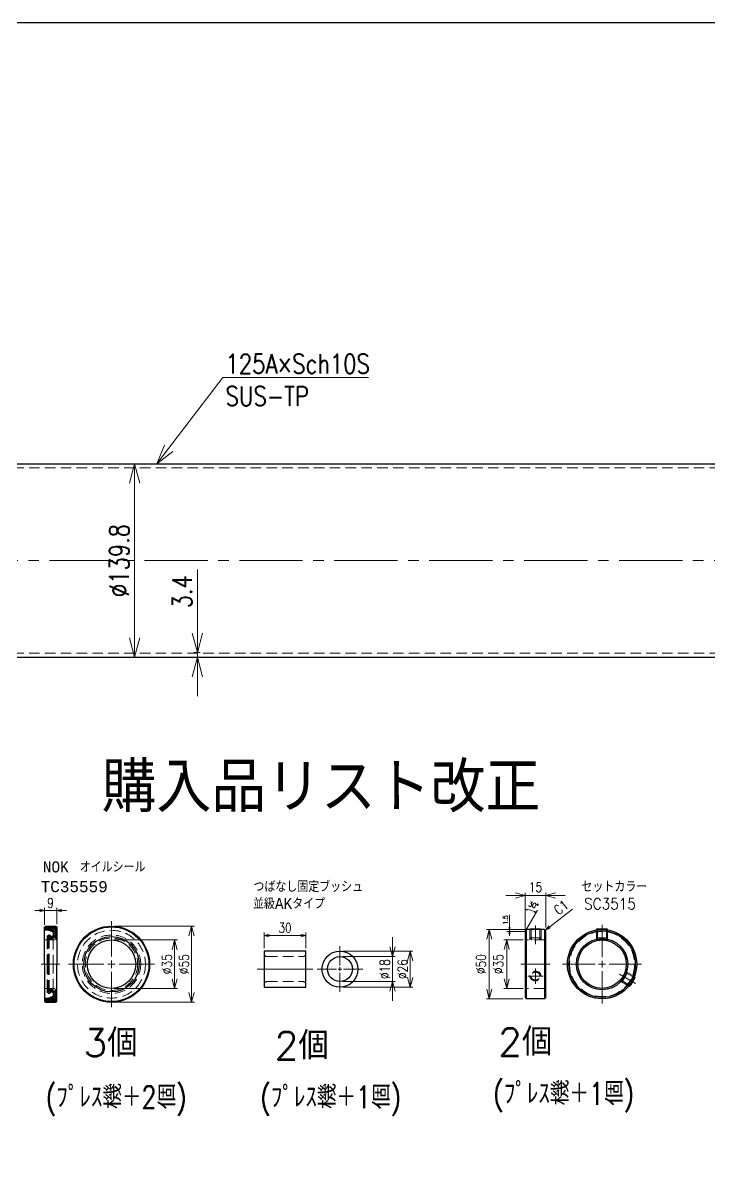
# Model space of a CAD drawing. Header units: millimetres. Extents: x 0 to 38884, y -3675 to 8056.
# Drawn here: x 26783 to 27278, y 7225 to 8056 of the extents above; entities that cross this region are included whole.
import ezdxf
from ezdxf import colors
from ezdxf.entities.mleader import LeaderData, LeaderLine
from ezdxf.math import Vec2, Vec3

# ---------------------------------------------------------------- set-up
doc = ezdxf.new("R2010")
doc.units = ezdxf.units.MM
doc.header["$LTSCALE"] = 2.4
doc.header["$PDMODE"] = 99
doc.header["$PDSIZE"] = 1
doc.linetypes.add('CENTER2', pattern=[28.575, 19.05, -3.175, 3.175, -3.175])
doc.linetypes.add('HIDDEN2', pattern=[4.7625, 3.175, -1.5875])
for name, color, linetype, lineweight in [('01_外形線', 7, 'Continuous', 25), ('02_細線', 5, 'Continuous', 13), ('03_かくれ線', 6, 'HIDDEN2', 13), ('04_中心線', 1, 'CENTER2', 9), ('06_文字', 7, 'Continuous', 13), ('07_寸法線', 3, 'Continuous', 9), ('08_DIM', 3, 'Continuous', 13)]:
    doc.layers.add(name, color=color, linetype=linetype, lineweight=lineweight)
doc.styles.add('KSS_TXT', font='txt.shx', dxfattribs={"bigfont": 'extfont2.shx'})
doc.styles.get("Standard").update_dxf_attribs({"font": 'txt.shx', "bigfont": 'extfont2.shx'})
doc.styles.add('STANDARD1', font='MONOTXT', dxfattribs={"bigfont": 'BIGFONT'})
doc.styles.add('寸法用', font='simplex.shx', dxfattribs={"width": 0.8, "bigfont": '@extfont2.shx'})
doc.dimstyles.new('機械製図用', dxfattribs={"dimtxt": 3.5, "dimasz": 3.5, "dimexe": 2, "dimexo": 0, "dimgap": 1.2, "dimtad": 1, "dimdsep": 46, "dimtxsty": '寸法用', "dimblk": 'OPEN30', "dimcen": 0, "dimclrd": 256, "dimclre": 256, "dimclrt": 7, "dimazin": 2, "dimtm": 1e-09, "dimtfac": 0.75, "dimtmove": 0, "dimatfit": 3, "dimldrblk": 'OPEN30', "dimfxl": 1, "dimlwd": -1, "dimlwe": -1, "dimarcsym": 0})
pattern_1 = [(45, (18858.7092, 6974.7173), (-0.67351921, 0.67351921), [])]

# ---------------------------------------------------------------- blocks, each defined once
blk = doc.blocks.new('*U1000')
at = {"layer": '04_中心線', "color": 0, "linetype": 'CENTER2', "transparency": 16777216}
for p, q in [((0, 5.5), (0, 31)), ((-31, 0), (-5.5, 0)), ((5.5, 0), (31, 0)), ((0, -31), (0, -5.5))]:
    blk.add_line(p, q, dxfattribs=at)
at = {"layer": '04_中心線', "color": 0, "linetype": 'Continuous', "transparency": 16777216}
for p, q in [((-2.75, 0), (2.75, 0)), ((0, -2.75), (0, 2.75))]:
    blk.add_line(p, q, dxfattribs=at)
blk = doc.blocks.new('*U1001')
at = {"layer": '04_中心線', "color": 0, "linetype": 'CENTER2', "transparency": 16777216}
for p, q in [((0, 2.6), (0, 16.5)), ((-16.5, 0), (-2.6, 0)), ((2.6, 0), (16.5, 0)), ((0, -16.5), (0, -2.6))]:
    blk.add_line(p, q, dxfattribs=at)
at = {"layer": '04_中心線', "color": 0, "linetype": 'Continuous', "transparency": 16777216}
for p, q in [((-1.3, 0), (1.3, 0)), ((0, -1.3), (0, 1.3))]:
    blk.add_line(p, q, dxfattribs=at)
blk = doc.blocks.new('_Open30')
at = {"color": 0, "linetype": 'ByBlock', "lineweight": -2}
for p, q in [((-1, 0.268), (0, 0)), ((0, 0), (-1, -0.268)), ((0, 0), (-1, 0))]:
    blk.add_line(p, q, dxfattribs=at)
blk = doc.blocks.new('*D1083')
at = {"layer": '07_寸法線', "transparency": 16777216}
for p, q in [((26957.16, 7387.69), (26957.16, 7399.05)), ((26983.66, 7397.05), (26960.66, 7397.05)), ((26987.16, 7387.69), (26987.16, 7399.05))]:
    blk.add_line(p, q, dxfattribs=at)
at = {"layer": 'Defpoints', "color": 0, "transparency": 16777216}
for p in [(26957.16, 7397.05), (26957.16, 7385.69), (26987.16, 7385.69)]:
    blk.add_point(p, dxfattribs=at)
at = {"layer": '07_寸法線', "transparency": 16777216, "xscale": 3.5, "yscale": 3.5, "zscale": 3.5, "rotation": 180}
blk.add_blockref('_Open30', (26957.16, 7397.05), dxfattribs=at)
at = {"layer": '07_寸法線', "transparency": 16777216, "xscale": 3.5, "yscale": 3.5, "zscale": 3.5}
blk.add_blockref('_Open30', (26987.16, 7397.05), dxfattribs=at)
at = {"layer": '07_寸法線', "color": 7, "transparency": 16777216, "insert": (26972.16, 7402.55), "char_height": 7, "attachment_point": 5, "style": '寸法用'}
blk.add_mtext('30', dxfattribs=at)
blk = doc.blocks.new('*D1084')
at = {"layer": '07_寸法線', "transparency": 16777216}
for p, q in [((27013.85, 7385.69), (27064.53, 7385.69)), ((27062.53, 7378.69), (27062.53, 7366.69)), ((27013.85, 7359.69), (27064.53, 7359.69))]:
    blk.add_line(p, q, dxfattribs=at)
at = {"layer": 'Defpoints', "color": 0, "transparency": 16777216}
for p in [(27011.85, 7385.69), (27011.85, 7359.69), (27062.53, 7359.69)]:
    blk.add_point(p, dxfattribs=at)
at = {"layer": '07_寸法線', "transparency": 16777216, "xscale": 7, "yscale": 7, "zscale": 7}
for p, rotation in [((27062.53, 7385.69), 90), ((27062.53, 7359.69), 270)]:
    blk.add_blockref('_Open30', p, dxfattribs=dict(at, rotation=rotation))
at = {"layer": '07_寸法線', "color": 7, "transparency": 16777216, "insert": (27057.03, 7372.69), "char_height": 7, "attachment_point": 5, "rotation": 90, "style": '寸法用'}
blk.add_mtext('%%C26', dxfattribs=at)
blk = doc.blocks.new('*D1085')
at = {"layer": '07_寸法線', "transparency": 16777216}
for p, q in [((27049.76, 7388.69), (27049.76, 7395.69)), ((27013.85, 7381.69), (27051.76, 7381.69)), ((27049.76, 7381.69), (27049.76, 7363.69)), ((27013.85, 7363.69), (27051.76, 7363.69)), ((27049.76, 7356.69), (27049.76, 7349.69))]:
    blk.add_line(p, q, dxfattribs=at)
at = {"layer": 'Defpoints', "color": 0, "transparency": 16777216}
for p in [(27011.85, 7381.69), (27011.85, 7363.69), (27049.76, 7363.69)]:
    blk.add_point(p, dxfattribs=at)
at = {"layer": '07_寸法線', "transparency": 16777216, "xscale": 7, "yscale": 7, "zscale": 7}
for p, rotation in [((27049.76, 7381.69), 270), ((27049.76, 7363.69), 90)]:
    blk.add_blockref('_Open30', p, dxfattribs=dict(at, rotation=rotation))
at = {"layer": '07_寸法線', "color": 7, "transparency": 16777216, "insert": (27044.26, 7372.69), "char_height": 7, "attachment_point": 5, "rotation": 90, "style": '寸法用'}
blk.add_mtext('%%C18', dxfattribs=at)
blk = doc.blocks.new('*D1086')
at = {"layer": '07_寸法線', "transparency": 16777216}
for p, q in [((26794.88, 7414.95), (26791.38, 7414.95)), ((26798.38, 7404.71), (26798.38, 7416.95)), ((26807.38, 7414.95), (26798.38, 7414.95)), ((26807.38, 7405.15), (26807.38, 7416.95)), ((26810.88, 7414.95), (26814.38, 7414.95))]:
    blk.add_line(p, q, dxfattribs=at)
at = {"layer": 'Defpoints', "color": 0, "transparency": 16777216}
for p in [(26798.38, 7414.95), (26798.38, 7402.71), (26807.38, 7403.15)]:
    blk.add_point(p, dxfattribs=at)
at = {"layer": '07_寸法線', "transparency": 16777216, "xscale": 3.5, "yscale": 3.5, "zscale": 3.5}
blk.add_blockref('_Open30', (26798.38, 7414.95), dxfattribs=at)
at = {"layer": '07_寸法線', "transparency": 16777216, "xscale": 3.5, "yscale": 3.5, "zscale": 3.5, "rotation": 180}
blk.add_blockref('_Open30', (26807.38, 7414.95), dxfattribs=at)
at = {"layer": '07_寸法線', "color": 7, "transparency": 16777216, "insert": (26802.88, 7420.45), "char_height": 7, "attachment_point": 5, "style": '寸法用'}
blk.add_mtext('9', dxfattribs=at)
blk = doc.blocks.new('*D1087')
at = {"layer": '07_寸法線', "transparency": 16777216}
for p, q in [((26848.84, 7403.71), (26906.67, 7403.71)), ((26904.67, 7396.71), (26904.67, 7355.71)), ((26848.84, 7348.71), (26906.67, 7348.71))]:
    blk.add_line(p, q, dxfattribs=at)
at = {"layer": 'Defpoints', "color": 0, "transparency": 16777216}
for p in [(26846.84, 7403.71), (26846.84, 7348.71), (26904.67, 7348.71)]:
    blk.add_point(p, dxfattribs=at)
at = {"layer": '07_寸法線', "transparency": 16777216, "xscale": 7, "yscale": 7, "zscale": 7}
for p, rotation in [((26904.67, 7403.71), 90), ((26904.67, 7348.71), 270)]:
    blk.add_blockref('_Open30', p, dxfattribs=dict(at, rotation=rotation))
at = {"layer": '07_寸法線', "color": 7, "transparency": 16777216, "insert": (26899.17, 7376.21), "char_height": 7, "attachment_point": 5, "rotation": 90, "style": '寸法用'}
blk.add_mtext('%%C55', dxfattribs=at)
blk = doc.blocks.new('*D1088')
at = {"layer": '07_寸法線', "transparency": 16777216}
for p, q in [((26848.84, 7393.71), (26894.43, 7393.71)), ((26892.43, 7386.71), (26892.43, 7365.71)), ((26848.84, 7358.71), (26894.43, 7358.71))]:
    blk.add_line(p, q, dxfattribs=at)
at = {"layer": 'Defpoints', "color": 0, "transparency": 16777216}
for p in [(26846.84, 7393.71), (26846.84, 7358.71), (26892.43, 7358.71)]:
    blk.add_point(p, dxfattribs=at)
at = {"layer": '07_寸法線', "transparency": 16777216, "xscale": 7, "yscale": 7, "zscale": 7}
for p, rotation in [((26892.43, 7393.71), 90), ((26892.43, 7358.71), 270)]:
    blk.add_blockref('_Open30', p, dxfattribs=dict(at, rotation=rotation))
at = {"layer": '07_寸法線', "color": 7, "transparency": 16777216, "insert": (26886.93, 7376.21), "char_height": 7, "attachment_point": 5, "rotation": 90, "style": '寸法用'}
blk.add_mtext('%%C35', dxfattribs=at)
blk = doc.blocks.new('*U1002')
at = {"layer": '04_中心線', "color": 0, "linetype": 'CENTER2', "transparency": 16777216}
for p, q in [((0, 5), (0, 28.5)), ((-28.5, 0), (-5, 0)), ((5, 0), (28.5, 0)), ((0, -28.5), (0, -5))]:
    blk.add_line(p, q, dxfattribs=at)
at = {"layer": '04_中心線', "color": 0, "linetype": 'Continuous', "transparency": 16777216}
for p, q in [((-2.5, 0), (2.5, 0)), ((0, -2.5), (0, 2.5))]:
    blk.add_line(p, q, dxfattribs=at)
blk = doc.blocks.new('*D1091')
at = {"layer": '07_寸法線', "transparency": 16777216}
for p, q in [((27145.57, 7402.27), (27145.57, 7427.83)), ((27160.57, 7402.77), (27160.57, 7427.83)), ((27138.57, 7425.83), (27131.57, 7425.83)), ((27145.57, 7425.83), (27160.57, 7425.83)), ((27167.57, 7425.83), (27174.57, 7425.83))]:
    blk.add_line(p, q, dxfattribs=at)
at = {"layer": 'Defpoints', "color": 0, "transparency": 16777216}
for p in [(27160.57, 7425.83), (27145.57, 7399.77), (27160.57, 7400.27)]:
    blk.add_point(p, dxfattribs=at)
at = {"layer": '07_寸法線', "transparency": 16777216, "xscale": 7, "yscale": 7, "zscale": 7}
blk.add_blockref('_Open30', (27145.57, 7425.83), dxfattribs=at)
at = {"layer": '07_寸法線', "transparency": 16777216, "xscale": 7, "yscale": 7, "zscale": 7, "rotation": 180}
blk.add_blockref('_Open30', (27160.57, 7425.83), dxfattribs=at)
at = {"layer": '07_寸法線', "color": 7, "transparency": 16777216, "insert": (27153.07, 7431.83), "char_height": 7, "attachment_point": 5, "style": '寸法用'}
blk.add_mtext('15', dxfattribs=at)
blk = doc.blocks.new('*D1092')
at = {"layer": '07_寸法線', "transparency": 16777216}
for p, q in [((27144.07, 7393.77), (27130.27, 7393.77)), ((27132.27, 7365.77), (27132.27, 7386.77)), ((27144.07, 7358.77), (27130.27, 7358.77))]:
    blk.add_line(p, q, dxfattribs=at)
at = {"layer": 'Defpoints', "color": 0, "transparency": 16777216}
for p in [(27132.27, 7393.77), (27146.57, 7393.77), (27146.57, 7358.77)]:
    blk.add_point(p, dxfattribs=at)
at = {"layer": '07_寸法線', "transparency": 16777216, "xscale": 7, "yscale": 7, "zscale": 7}
for p, rotation in [((27132.27, 7393.77), 90), ((27132.27, 7358.77), 270)]:
    blk.add_blockref('_Open30', p, dxfattribs=dict(at, rotation=rotation))
at = {"layer": '07_寸法線', "color": 7, "transparency": 16777216, "insert": (27126.27, 7376.27), "char_height": 7, "attachment_point": 5, "rotation": 90, "style": '寸法用'}
blk.add_mtext('%%C35', dxfattribs=at)
blk = doc.blocks.new('*D1093')
at = {"layer": '07_寸法線', "transparency": 16777216}
for p, q in [((27143.94, 7401.27), (27117.72, 7401.27)), ((27119.72, 7358.27), (27119.72, 7394.27)), ((27143.94, 7351.27), (27117.72, 7351.27))]:
    blk.add_line(p, q, dxfattribs=at)
at = {"layer": 'Defpoints', "color": 0, "transparency": 16777216}
for p in [(27119.72, 7401.27), (27146.44, 7401.27), (27146.44, 7351.27)]:
    blk.add_point(p, dxfattribs=at)
at = {"layer": '07_寸法線', "transparency": 16777216, "xscale": 7, "yscale": 7, "zscale": 7}
for p, rotation in [((27119.72, 7401.27), 90), ((27119.72, 7351.27), 270)]:
    blk.add_blockref('_Open30', p, dxfattribs=dict(at, rotation=rotation))
at = {"layer": '07_寸法線', "color": 7, "transparency": 16777216, "insert": (27113.72, 7376.27), "char_height": 7, "attachment_point": 5, "rotation": 90, "style": '寸法用'}
blk.add_mtext('%%C50', dxfattribs=at)
blk = doc.blocks.new('*D1094')
at = {"layer": '07_寸法線', "transparency": 16777216}
for p, q in [((27179.91, 7416.1), (27163.32, 7403.28)), ((27160.07, 7400.77), (27160.55, 7401.14))]:
    blk.add_line(p, q, dxfattribs=at)
at = {"layer": 'Defpoints', "color": 0, "transparency": 16777216}
for p in [(27160.07, 7400.77), (27160.55, 7401.14)]:
    blk.add_point(p, dxfattribs=at)
at = {"layer": '07_寸法線', "transparency": 16777216, "xscale": 3.5, "yscale": 3.5, "zscale": 3.5, "rotation": 217.6982049549989}
blk.add_blockref('_Open30', (27160.55, 7401.14), dxfattribs=at)
at = {"layer": '07_寸法線', "color": 7, "transparency": 16777216, "insert": (27171.52, 7417.2), "char_height": 7, "attachment_point": 5, "rotation": 37.6982, "style": '寸法用'}
blk.add_mtext('C1', dxfattribs=at)
blk = doc.blocks.new('*D1095')
at = {"layer": '07_寸法線', "transparency": 16777216}
for p, q in [((27134.32, 7402.77), (27134.32, 7412)), ((27146.44, 7401.27), (27132.32, 7401.27)), ((27145.57, 7399.77), (27132.32, 7399.77)), ((27134.32, 7399.77), (27134.32, 7401.27)), ((27134.32, 7398.27), (27134.32, 7396.77))]:
    blk.add_line(p, q, dxfattribs=at)
at = {"layer": 'Defpoints', "color": 0, "transparency": 16777216}
for p in [(27134.32, 7401.27), (27145.57, 7399.77), (27146.44, 7401.27)]:
    blk.add_point(p, dxfattribs=at)
at = {"layer": '07_寸法線', "transparency": 16777216, "xscale": 1.5, "yscale": 1.5, "zscale": 1.5}
for p, rotation in [((27134.32, 7401.27), 270), ((27134.32, 7399.77), 90)]:
    blk.add_blockref('_Open30', p, dxfattribs=dict(at, rotation=rotation))
at = {"layer": '07_寸法線', "color": 7, "transparency": 16777216, "insert": (27131.37, 7408.14), "char_height": 3.5, "attachment_point": 5, "rotation": 90, "style": '寸法用'}
blk.add_mtext('1.5', dxfattribs=at)
blk = doc.blocks.new('*D1096')
at = {"layer": '07_寸法線', "transparency": 16777216}
for p, q in [((27145.57, 7401.69), (27145.57, 7417.71)), ((27145.86, 7400.27), (27154.54, 7415.31))]:
    blk.add_line(p, q, dxfattribs=at)
blk.add_arc((27145.57, 7399.77), 15.94, 65.39408, 84.60592, dxfattribs=at)
at = {"layer": 'Defpoints', "color": 0, "transparency": 16777216}
for p in [(27148.34, 7415.47), (27145.57, 7401.69), (27145.57, 7399.77), (27145.57, 7399.77), (27145.86, 7400.27)]:
    blk.add_point(p, dxfattribs=at)
at = {"layer": '07_寸法線', "transparency": 16777216, "xscale": 1.5, "yscale": 1.5, "zscale": 1.5}
for p, rotation in [((27145.57, 7415.71), 177.3029624271017), ((27153.54, 7413.57), 332.6970375733281)]:
    blk.add_blockref('_Open30', p, dxfattribs=dict(at, rotation=rotation))
at = {"layer": '07_寸法線', "color": 7, "transparency": 16777216, "insert": (27151.61, 7418.87), "char_height": 3.5, "attachment_point": 5, "rotation": 342.46535, "style": '寸法用'}
blk.add_mtext('30°', dxfattribs=at)
blk = doc.blocks.new('*D1131')
at = {"layer": '07_寸法線', "transparency": 16777216}
for p, q in [((26869.97, 7737.73), (26861.48, 7737.73)), ((26863.48, 7723.73), (26863.48, 7611.93)), ((26869.97, 7597.93), (26861.48, 7597.93))]:
    blk.add_line(p, q, dxfattribs=at)
at = {"layer": 'Defpoints', "color": 0, "transparency": 16777216}
for p in [(26869.97, 7737.73), (26863.48, 7597.93), (26869.97, 7597.93)]:
    blk.add_point(p, dxfattribs=at)
at = {"layer": '07_寸法線', "transparency": 16777216, "xscale": 14, "yscale": 14, "zscale": 14}
for p, rotation in [((26863.48, 7737.73), 90), ((26863.48, 7597.93), 270)]:
    blk.add_blockref('_Open30', p, dxfattribs=dict(at, rotation=rotation))
at = {"layer": '07_寸法線', "color": 7, "transparency": 16777216, "insert": (26852.48, 7667.83), "char_height": 14, "attachment_point": 5, "rotation": 90, "style": '寸法用'}
blk.add_mtext('%%C139.8', dxfattribs=at)
blk = doc.blocks.new('*D1121')
at = {"layer": '07_寸法線', "transparency": 16777216}
for p, q in [((26908.85, 7615.33), (26908.85, 7661.33)), ((26906.28, 7601.33), (26910.85, 7601.33)), ((26906.28, 7597.93), (26910.85, 7597.93)), ((26908.85, 7597.93), (26908.85, 7601.33)), ((26908.85, 7583.93), (26908.85, 7569.93))]:
    blk.add_line(p, q, dxfattribs=at)
at = {"layer": 'Defpoints', "color": 0, "transparency": 16777216}
for p in [(26906.28, 7601.33), (26906.28, 7597.93), (26908.85, 7601.33)]:
    blk.add_point(p, dxfattribs=at)
at = {"layer": '07_寸法線', "transparency": 16777216, "xscale": 14, "yscale": 14, "zscale": 14}
for p, rotation in [((26908.85, 7601.33), 270), ((26908.85, 7597.93), 90)]:
    blk.add_blockref('_Open30', p, dxfattribs=dict(at, rotation=rotation))
at = {"layer": '07_寸法線', "color": 7, "transparency": 16777216, "insert": (26897.85, 7645.33), "char_height": 14, "attachment_point": 5, "rotation": 90, "style": '寸法用'}
blk.add_mtext('3.4', dxfattribs=at)

msp = doc.modelspace()

# ---------------------------------------------------------------- hatches: boundary and pattern name
at = {"layer": '03_かくれ線', "transparency": 33554521}
h = msp.add_hatch(color=256, dxfattribs=at)
h.dxf.hatch_style = 1
h.paths.add_polyline_path([(26802.9816, 7396.2085), (26804.6453, 7396.8585, 0.30888362), (26804.7089, 7396.9516), (26804.7089, 7399.3036, 0.31906953), (26804.6418, 7399.398), (26800.8816, 7400.7085), (26798.4816, 7400.7085, -0.41421356), (26798.3816, 7400.8085), (26798.3816, 7402.7085), (26798.5213, 7402.9235), (26798.5213, 7403.1085, -0.50513433), (26798.6509, 7403.2041), (26799.356, 7403.6908, -0.15221583), (26799.4128, 7403.7085), (26806.358, 7403.7085, -0.11643382), (26806.4028, 7403.698), (26807.3264, 7403.2362, -0.28407904), (26807.3816, 7403.1467), (26807.3816, 7396.3085, -0.41421356), (26807.2816, 7396.2085), (26806.8289, 7396.2085, 0.41421356), (26806.5789, 7395.9585), (26806.5789, 7395.3792), (26807.3816, 7393.984), (26807.0892, 7393.7085), (26805.7329, 7395.5903, 0.3459578), (26805.6142, 7395.6245), (26804.9228, 7395.3435, 0.2442226), (26804.8331, 7395.2382), (26804.7089, 7394.6997), (26804.7089, 7394.3706), (26801.8816, 7393.7085), (26801.0441, 7393.7085), (26800.3979, 7394.6987, -0.14557146), (26800.3816, 7394.7534), (26800.3816, 7396.6281, -0.41421356), (26800.4816, 7396.7281), (26800.9121, 7396.7281, 1.28211346)])
h.paths.add_polyline_path([(26805.2751, 7396.5937), (26806.2751, 7396.5937), (26806.2751, 7400.7085, 0.41421356), (26804.2751, 7402.7085), (26799.3316, 7402.7085), (26799.3316, 7401.7085), (26804.2751, 7401.7085, -0.41421356), (26805.2751, 7400.7085)], flags=16)
at = {"layer": '03_かくれ線'}
h = msp.add_hatch(dxfattribs=at)
h.set_pattern_fill('ANSI31', color=256, scale=0.3)
h.set_pattern_definition(pattern_1)
h.paths.add_polyline_path([(26806.2751, 7400.7085), (26806.2751, 7396.5937), (26805.2751, 7396.5937), (26805.2751, 7400.7085, 0.41421356), (26804.2751, 7401.7085), (26799.3316, 7401.7085), (26799.3316, 7402.7085), (26804.2751, 7402.7085, -0.41421356)])
at = {"layer": '03_かくれ線', "transparency": 33554521}
h = msp.add_hatch(color=256, dxfattribs=at)
h.dxf.hatch_style = 1
h.paths.add_polyline_path([(26802.9816, 7356.2085), (26804.6453, 7355.5586, -0.30888362), (26804.7089, 7355.4654), (26804.7089, 7353.1135, -0.31906953), (26804.6418, 7353.019), (26800.8816, 7351.7085), (26798.4816, 7351.7085, 0.41421356), (26798.3816, 7351.6085), (26798.3816, 7349.7085), (26798.5213, 7349.4935), (26798.5213, 7349.3085, 0.50513433), (26798.6509, 7349.213), (26799.356, 7348.7262, 0.15221583), (26799.4128, 7348.7085), (26806.358, 7348.7085, 0.11643382), (26806.4028, 7348.7191), (26807.3264, 7349.1809, 0.28407904), (26807.3816, 7349.2703), (26807.3816, 7356.1085, 0.41421356), (26807.2816, 7356.2085), (26806.8289, 7356.2085, -0.41421356), (26806.5789, 7356.4585), (26806.5789, 7357.0378), (26807.3816, 7358.4331), (26807.0892, 7358.7085), (26805.7329, 7356.8268, -0.3459578), (26805.6142, 7356.7926), (26804.9228, 7357.0735, -0.2442226), (26804.8331, 7357.1788), (26804.7089, 7357.7174), (26804.7089, 7358.0465), (26801.8816, 7358.7085), (26801.0441, 7358.7085), (26800.3979, 7357.7183, 0.14557146), (26800.3816, 7357.6637), (26800.3816, 7355.7889, 0.41421356), (26800.4816, 7355.6889), (26800.9121, 7355.6889, -1.28211346)])
h.paths.add_polyline_path([(26805.2751, 7355.8233), (26806.2751, 7355.8233), (26806.2751, 7351.7085, -0.41421356), (26804.2751, 7349.7085), (26799.3316, 7349.7085), (26799.3316, 7350.7085), (26804.2751, 7350.7085, 0.41421356), (26805.2751, 7351.7085)], flags=16)
at = {"layer": '03_かくれ線'}
h = msp.add_hatch(dxfattribs=at)
h.set_pattern_fill('ANSI31', color=256, scale=0.3)
h.set_pattern_definition(pattern_1)
h.paths.add_polyline_path([(26806.2751, 7351.7085), (26806.2751, 7355.8233), (26805.2751, 7355.8233), (26805.2751, 7351.7085, -0.41421356), (26804.2751, 7350.7085), (26799.3316, 7350.7085), (26799.3316, 7349.7085), (26804.2751, 7349.7085, 0.41421356)])

# ---------------------------------------------------------------- linework, layer by layer
at = {"color": 0}
for p, q in [((26483.7122, 7737.7311), (27755.7122, 7737.7311)), ((26483.7122, 7597.9311), (27755.7122, 7597.9311))]:
    msp.add_line(p, q, dxfattribs=at)
msp.add_lwpolyline([(26957.1617, 7359.6873), (26987.1617, 7359.6873), (26987.1617, 7385.6873), (26957.1617, 7385.6873)], close=True)
for radius in [13, 9]:
    msp.add_circle((27011.8541, 7372.6873), radius)
at = {"layer": '01_外形線'}
for points in [[(26798.3816, 7376.2085), (26798.3816, 7400.8085), (26798.3816, 7402.7085), (26798.5213, 7402.9235), (26798.5213, 7403.1085, -0.41421356), (26798.6213, 7403.2085), (26798.6574, 7403.2085), (26799.356, 7403.6908, -0.15221583), (26799.4128, 7403.7085), (26806.358, 7403.7085, -0.11643382), (26806.4028, 7403.698), (26807.3264, 7403.2362, -0.28407904), (26807.3816, 7403.1467), (26807.3816, 7396.3085), (26807.3816, 7376.2085)], [(26798.3816, 7376.2085), (26798.3816, 7351.6085), (26798.3816, 7349.7085), (26798.5213, 7349.4935), (26798.5213, 7349.3085, 0.41421356), (26798.6213, 7349.2085), (26798.6574, 7349.2085), (26799.356, 7348.7262, 0.15221583), (26799.4128, 7348.7085), (26806.358, 7348.7085, 0.11643382), (26806.4028, 7348.7191), (26807.3264, 7349.1809, 0.28407904), (26807.3816, 7349.2703), (26807.3816, 7356.1085), (26807.3816, 7376.2085)]]:
    msp.add_lwpolyline(points, format="xyb", dxfattribs=at)
for points in [[(27145.5716, 7399.7699), (27146.4376, 7401.2699)], [(27145.5716, 7399.7699), (27145.5716, 7352.7699)], [(27159.5716, 7401.2699), (27146.4376, 7401.2699)], [(27146.4376, 7401.2699), (27146.4376, 7351.2699)], [(27149.8384, 7401.7699), (27149.0716, 7401.3272)], [(27157.0716, 7401.3272), (27149.0716, 7401.3272)], [(27149.0716, 7401.2699), (27149.0716, 7401.3272)], [(27149.8384, 7401.7699), (27156.3048, 7401.7699)], [(27157.0716, 7401.3272), (27156.3048, 7401.7699)], [(27157.0716, 7401.2699), (27157.0716, 7401.3272)], [(27159.5716, 7401.2699), (27160.5716, 7400.2699)], [(27159.5716, 7401.2699), (27159.5716, 7351.2699)], [(27160.5716, 7352.2699), (27160.5716, 7400.2699)], [(27197.9384, 7401.7699), (27197.1716, 7401.3272)], [(27205.1716, 7401.3272), (27197.1716, 7401.3272)], [(27197.1716, 7400.9479), (27197.1716, 7401.3272)], [(27197.9384, 7401.7699), (27204.4048, 7401.7699)], [(27205.1716, 7401.3272), (27204.4048, 7401.7699)], [(27205.1716, 7401.3272), (27205.1716, 7400.9479)], [(27220.8719, 7360.2772), (27224.8719, 7367.2054)], [(27224.8719, 7366.32), (27221.6387, 7360.7199)], [(27224.5433, 7367.3951), (27224.8719, 7367.2054)], [(27224.8719, 7366.32), (27224.8719, 7367.2054)], [(27145.5716, 7352.7699), (27146.4376, 7351.2699)], [(27220.8719, 7360.2772), (27220.5433, 7360.4669)], [(27220.8719, 7360.2772), (27221.6387, 7360.7199)], [(27159.5716, 7351.2699), (27146.4376, 7351.2699)], [(27159.5716, 7351.2699), (27160.5716, 7352.2699)]]:
    msp.add_lwpolyline(points, dxfattribs=at)
for centre, radius in [((26846.839, 7376.2085), 27.5), ((26846.839, 7376.2085), 27), ((26846.839, 7376.2085), 20), ((27201.1716, 7376.2699), 25), ((27201.1716, 7376.2699), 24), ((27201.1716, 7376.2699), 18.5), ((26846.839, 7376.2085), 17.5), ((27201.1716, 7376.2699), 17.5)]:
    msp.add_circle(centre, radius, dxfattribs=at)
at = {"layer": '02_細線'}
for points in [[(27149.8384, 7401.2699), (27149.8384, 7401.7699)], [(27156.3048, 7401.2699), (27156.3048, 7401.7699)], [(27197.9384, 7401.06), (27197.9384, 7401.7699)], [(27204.4048, 7401.06), (27204.4048, 7401.7699)], [(27221.0238, 7361.0749), (27221.6387, 7360.7199)], [(27224.257, 7366.6749), (27224.8719, 7366.32)]]:
    msp.add_lwpolyline(points, dxfattribs=at)
at = {"layer": '03_かくれ線'}
for p, q in [((26478.7122, 7734.7311), (27764.7122, 7734.7311)), ((26478.7122, 7600.9311), (27764.7122, 7600.9311)), ((26959.1617, 7381.6873), (26985.1617, 7381.6873)), ((26959.1617, 7363.6873), (26985.1617, 7363.6873))]:
    msp.add_line(p, q, dxfattribs=at)
for points in [[(26804.7089, 7394.3706), (26801.8816, 7393.7085), (26801.0441, 7393.7085), (26800.3979, 7394.6987, -0.14557146), (26800.3816, 7394.7534), (26800.3816, 7396.6281, -0.41421356), (26800.4816, 7396.7281), (26800.9121, 7396.7281, 1.28211346), (26802.9816, 7396.2085), (26804.6453, 7396.8585, 0.30888362), (26804.7089, 7396.9516), (26804.7089, 7399.3036, 0.31906953), (26804.6418, 7399.398), (26800.8976, 7400.703, 0.08403741), (26800.8647, 7400.7085), (26798.4816, 7400.7085, -0.41421356), (26798.3816, 7400.8085), (26798.3816, 7402.7085), (26798.5213, 7402.9235), (26798.5213, 7403.1085, -0.41421356), (26798.6213, 7403.2085), (26798.6574, 7403.2085), (26799.356, 7403.6908, -0.15221583), (26799.4128, 7403.7085), (26806.358, 7403.7085, -0.11643382), (26806.4028, 7403.698), (26807.3264, 7403.2362, -0.28407904), (26807.3816, 7403.1467), (26807.3816, 7396.3085, -0.41421356), (26807.2816, 7396.2085), (26806.8289, 7396.2085, 0.41421356), (26806.5789, 7395.9585), (26806.5789, 7395.3792), (26807.3816, 7393.984), (26807.0892, 7393.7085), (26805.7329, 7395.5903, 0.3459578), (26805.6142, 7395.6245), (26804.9228, 7395.3435, 0.2442226), (26804.8331, 7395.2382), (26804.7089, 7394.6997)], [(26799.3316, 7401.7085), (26804.2751, 7401.7085, -0.41421356), (26805.2751, 7400.7085), (26805.2751, 7396.5937), (26806.2751, 7396.5937), (26806.2751, 7400.7085, 0.41421356), (26804.2751, 7402.7085), (26799.3316, 7402.7085)], [(26804.7089, 7358.0465), (26801.8816, 7358.7085), (26801.0441, 7358.7085), (26800.3979, 7357.7183, 0.14557146), (26800.3816, 7357.6637), (26800.3816, 7355.7889, 0.41421356), (26800.4816, 7355.6889), (26800.9121, 7355.6889, -1.28211346), (26802.9816, 7356.2085), (26804.6453, 7355.5586, -0.30888362), (26804.7089, 7355.4654), (26804.7089, 7353.1135, -0.31906953), (26804.6418, 7353.019), (26800.8976, 7351.7141, -0.08403741), (26800.8647, 7351.7085), (26798.4816, 7351.7085, 0.41421356), (26798.3816, 7351.6085), (26798.3816, 7349.7085), (26798.5213, 7349.4935), (26798.5213, 7349.3085, 0.41421356), (26798.6213, 7349.2085), (26798.6574, 7349.2085), (26799.356, 7348.7262, 0.15221583), (26799.4128, 7348.7085), (26806.358, 7348.7085, 0.11643382), (26806.4028, 7348.7191), (26807.3264, 7349.1809, 0.28407904), (26807.3816, 7349.2703), (26807.3816, 7356.1085, 0.41421356), (26807.2816, 7356.2085), (26806.8289, 7356.2085, -0.41421356), (26806.5789, 7356.4585), (26806.5789, 7357.0378), (26807.3816, 7358.4331), (26807.0892, 7358.7085), (26805.7329, 7356.8268, -0.3459578), (26805.6142, 7356.7926), (26804.9228, 7357.0735, -0.2442226), (26804.8331, 7357.1788), (26804.7089, 7357.7174)], [(26799.3316, 7350.7085), (26804.2751, 7350.7085, 0.41421356), (26805.2751, 7351.7085), (26805.2751, 7355.8233), (26806.2751, 7355.8233), (26806.2751, 7351.7085, -0.41421356), (26804.2751, 7349.7085), (26799.3316, 7349.7085)]]:
    msp.add_lwpolyline(points, format="xyb", close=True, dxfattribs=at)
for points in [[(26800.3816, 7394.7534), (26800.3816, 7376.2085)], [(26804.7089, 7394.3706), (26804.7089, 7376.2085)], [(27146.5716, 7393.7699), (27145.5716, 7394.7699)], [(27149.0716, 7393.7699), (27149.0716, 7401.2699)], [(27157.0716, 7395.2699), (27149.0716, 7395.2699)], [(27150.5716, 7393.7699), (27149.0716, 7395.2699)], [(27149.8384, 7393.7699), (27149.8384, 7401.2699)], [(27155.5716, 7393.7699), (27157.0716, 7395.2699)], [(27156.3048, 7393.7699), (27156.3048, 7401.2699)], [(27157.0716, 7401.2699), (27157.0716, 7393.7699)], [(27159.5716, 7393.7699), (27160.5716, 7394.7699)], [(27197.1716, 7393.3067), (27197.1716, 7400.9479)], [(27205.1716, 7395.2699), (27197.1716, 7395.2699)], [(27198.6716, 7393.7699), (27197.1716, 7395.2699)], [(27197.9384, 7393.4687), (27197.9384, 7401.06)], [(27203.6716, 7393.7699), (27205.1716, 7395.2699)], [(27204.4048, 7393.4687), (27204.4048, 7401.06)], [(27205.1716, 7400.9479), (27205.1716, 7393.3067)], [(26798.3816, 7393.7085), (26807.3816, 7393.7085)], [(26801.0441, 7376.2085), (26801.0441, 7393.7085)], [(26801.8816, 7376.2085), (26801.8816, 7393.7085)], [(27146.5716, 7393.7699), (27146.5716, 7358.7699)], [(27159.5716, 7393.7699), (27146.5716, 7393.7699)], [(27159.5716, 7393.7699), (27159.5716, 7358.7699)], [(27203.6716, 7393.7699), (27198.6716, 7393.7699)], [(26800.3816, 7357.6637), (26800.3816, 7376.2085)], [(26801.0441, 7376.2085), (26801.0441, 7358.7085)], [(26801.8816, 7376.2085), (26801.8816, 7358.7085)], [(26804.7089, 7358.0465), (26804.7089, 7376.2085)], [(27215.0771, 7365.3549), (27217.5771, 7369.685)], [(27215.6261, 7363.3058), (27219.6261, 7370.234)], [(27217.5771, 7369.685), (27219.6261, 7370.234)], [(27217.6828, 7370.4706), (27224.257, 7366.6749)], [(27217.9259, 7371.2157), (27224.5433, 7367.3951)], [(27220.5433, 7360.4669), (27213.9259, 7364.2875)], [(27214.4496, 7364.8705), (27221.0238, 7361.0749)], [(27215.0771, 7365.3549), (27215.6261, 7363.3058)], [(26798.3816, 7358.7085), (26807.3816, 7358.7085)], [(27146.5716, 7358.7699), (27145.5716, 7357.7699)], [(27159.5716, 7358.7699), (27146.5716, 7358.7699)], [(27159.5716, 7358.7699), (27160.5716, 7357.7699)]]:
    msp.add_lwpolyline(points, dxfattribs=at)
for centre, radius in [((26801.8816, 7396.2085), 1.1), ((26846.839, 7376.2085), 24.5), ((26846.839, 7376.2085), 21.1), ((26846.839, 7376.2085), 18.9), ((27201.1716, 7376.2699), 23.5), ((26801.8816, 7356.2085), 1.1)]:
    msp.add_circle(centre, radius, dxfattribs=at)
for centre, start, end in [((26959.1617, 7383.6873), 180, 270), ((26985.1617, 7383.6873), 270, 0), ((26959.1617, 7361.6873), 90, 180), ((26985.1617, 7361.6873), 0, 90)]:
    msp.add_arc(centre, 2, start, end, dxfattribs=at)
for major_axis, ratio, start_param, end_param in [((4, 0), 0.92393478, 0, 3.14159265), ((-3.3235, 0), 0.91393998, 3.14159265, 6.28318531), ((4, 0), 0.80811603, 3.14159265, 6.28318531), ((3.3235, 0), 0.81811083, 3.14159265, 6.28318531)]:
    msp.add_ellipse((27153.0716, 7367.5199), major_axis=major_axis, ratio=ratio, start_param=start_param, end_param=end_param, dxfattribs=at)
at = {"layer": '04_中心線'}
for p, q in [((26459.1139, 7667.8311), (27784.7122, 7667.8311)), ((26952.1617, 7372.6873), (26992.1617, 7372.6873))]:
    msp.add_line(p, q, dxfattribs=at)
for points in [[(27153.0716, 7404.2699), (27153.0716, 7390.7699)], [(26803.2566, 7396.2085), (26800.5066, 7396.2085)], [(26801.8816, 7397.5835), (26801.8816, 7394.8335)], [(26809.6316, 7376.2085), (26796.1316, 7376.2085)], [(27142.5716, 7376.2699), (27163.5716, 7376.2699)], [(27153.0716, 7373.0199), (27153.0716, 7362.0199)], [(27147.5716, 7367.5199), (27158.5716, 7367.5199)], [(27213.729, 7369.0199), (27225.4203, 7362.2699)], [(26803.2566, 7356.2085), (26800.5066, 7356.2085)], [(26801.8816, 7354.8335), (26801.8816, 7357.5835)]]:
    msp.add_lwpolyline(points, dxfattribs=at)
at = {"layer": 'Defpoints', "transparency": 33554508}
msp.add_lwpolyline([(24465.3738, 6385.6112), (28588.711, 6385.6112), (28588.711, 8056.1931), (24465.3738, 8056.1931)], close=True, dxfattribs=at)

# ---------------------------------------------------------------- block references
at = {"layer": '04_中心線', "linetype": 'CENTER2'}
for name, p in [('*U1000', (26846.839, 7376.2085)), ('*U1002', (27201.1716, 7376.2699)), ('*U1001', (27011.8541, 7372.6873))]:
    msp.add_blockref(name, p, dxfattribs=at)

# ---------------------------------------------------------------- texts
at = {"layer": '06_文字', "style": 'STANDARD1', "width": 0.9}
for s, p in [('NOK\u3000オイルシール', (26797.2563, 7442.5364)), ('つばなし固定ブッシュ', (26949.3872, 7428.3288)), ('セットカラー', (27186.2837, 7428.3288)), ('並級AKタイプ', (26949.0461, 7416.052))]:
    msp.add_text(s, height=8, dxfattribs=at).set_placement(p)
at = {"layer": '06_文字', "style": 'STANDARD1'}
msp.add_text('TC35559', height=8, dxfattribs=at).set_placement((26795.6667, 7428.2579))
at = {"layer": '06_文字', "width": 0.9}
msp.add_text('SC3515', height=8, dxfattribs=at).set_placement((27188.2257, 7415.8485))
at = {"layer": '08_DIM', "style": 'KSS_TXT'}
for s, height, p in [('購入品リスト改正', 36, (26839.7127, 7486.105)), ('3個', 20, (26826.6035, 7309.4316)), ('2個', 20, (26964.6824, 7307.4773)), ('2個', 20, (27126.1343, 7310.0851))]:
    msp.add_text(s, height=height, dxfattribs=at).set_placement(p)
at = {"layer": '08_DIM', "style": '寸法用', "width": 0.8}
for s, p in [('(ﾌﾟﾚｽ機＋2個)', (26799.3119, 7272.1179)), ('(ﾌﾟﾚｽ機＋1個)', (26954.2428, 7272.1179)), ('(ﾌﾟﾚｽ機＋1個)', (27122.5147, 7274.7258))]:
    msp.add_text(s, height=16, dxfattribs=at).set_placement(p)

# ---------------------------------------------------------------- dimensions: what is measured, and where the dimension line sits
at = {"layer": '07_寸法線'}
for base, p1, p2, angle, override, picture, middle in [((26863.4822, 7597.9311), (26869.9716, 7737.7311), (26869.9716, 7597.9311), 270, {"dimtxt": 14, "dimasz": 14, "dimgap": 4}, '*D1131', (26852.4822, 7667.8311)), ((26904.6652, 7348.7085), (26846.839, 7403.7085), (26846.839, 7348.7085), 90, {"dimtxt": 7, "dimasz": 7, "dimexo": 2, "dimgap": 2}, '*D1087', (26899.1652, 7376.2085)), ((27049.7602, 7363.6873), (27011.8541, 7381.6873), (27011.8541, 7363.6873), 90, {"dimtxt": 7, "dimasz": 7, "dimexo": 2, "dimgap": 2}, '*D1085', (27044.2602, 7372.6873)), ((27119.7206, 7401.2699), (27146.4376, 7351.2699), (27146.4376, 7401.2699), 90, {"dimscale": 0, "dimtxt": 7, "dimasz": 7, "dimexo": 2.5, "dimgap": 2.5}, '*D1093', (27113.7206, 7376.2699)), ((26892.4275, 7358.7085), (26846.839, 7393.7085), (26846.839, 7358.7085), 90, {"dimtxt": 7, "dimasz": 7, "dimexo": 2, "dimgap": 2}, '*D1088', (26886.9275, 7376.2085)), ((27132.2668, 7393.7699), (27146.5716, 7358.7699), (27146.5716, 7393.7699), 90, {"dimscale": 0, "dimtxt": 7, "dimasz": 7, "dimexo": 2.5, "dimgap": 2.5}, '*D1092', (27126.2668, 7376.2699)), ((27062.5314, 7359.6873), (27011.8541, 7385.6873), (27011.8541, 7359.6873), 90, {"dimtxt": 7, "dimasz": 7, "dimexo": 2, "dimgap": 2}, '*D1084', (27057.0314, 7372.6873))]:
    dim = msp.add_linear_dim(base=base, p1=p1, p2=p2, angle=angle, text='%%C<>', dimstyle='機械製図用', override=override, dxfattribs=at)
    dim.commit()
    dim.dimension.update_dxf_attribs({"geometry": picture, "text_midpoint": middle})
for base, p1, p2, angle, override, picture, middle in [((26908.8502, 7601.3311), (26906.2763, 7597.9311), (26906.2763, 7601.3311), 270, {"dimtxt": 14, "dimasz": 14, "dimgap": 4}, '*D1121', (26897.8502, 7645.3311)), ((27134.3204, 7401.2699), (27145.5716, 7399.7699), (27146.4376, 7401.2699), 90, {"dimscale": 0, "dimasz": 1.5, "dimtix": 0, "dimtofl": 1, "dimtmove": 0, "dimatfit": 3}, '*D1095', (27131.3704, 7408.1366))]:
    dim = msp.add_linear_dim(base=base, p1=p1, p2=p2, angle=angle, dimstyle='機械製図用', override=override, dxfattribs=at)
    dim.commit()
    dim.dimension.update_dxf_attribs({"geometry": picture, "text_midpoint": middle})
for base, p1, p2, override, picture, middle in [((27160.5716, 7425.8296), (27145.5716, 7399.7699), (27160.5716, 7400.2699), {"dimscale": 0, "dimtxt": 7, "dimasz": 7, "dimexo": 2.5, "dimgap": 2.5, "dimtix": 0, "dimtofl": 1, "dimtmove": 0, "dimatfit": 3}, '*D1091', (27153.0716, 7431.8296)), ((26798.3816, 7414.9489), (26807.3816, 7403.1467), (26798.3816, 7402.7085), {"dimtxt": 7, "dimexo": 2, "dimgap": 2}, '*D1086', (26802.8816, 7420.4489)), ((26957.1617, 7397.0452), (26987.1617, 7385.6873), (26957.1617, 7385.6873), {"dimtxt": 7, "dimexo": 2, "dimgap": 2}, '*D1083', (26972.1617, 7402.5452))]:
    dim = msp.add_linear_dim(base=base, p1=p1, p2=p2, dimstyle='機械製図用', override=override, dxfattribs=at)
    dim.commit()
    dim.dimension.update_dxf_attribs({"geometry": picture, "text_midpoint": middle})
dim = msp.add_angular_dim_2l(base=(27148.3393, 7415.4666), line1=((27145.5716, 7399.7699), (27145.8603, 7400.2699)), line2=((27145.5716, 7399.7699), (27145.5716, 7401.6937)), dimstyle='機械製図用', override={"dimscale": 0, "dimasz": 1.5, "dimtix": 0, "dimtofl": 1, "dimtmove": 2, "dimatfit": 3}, dxfattribs=at)
dim.commit()
dim.dimension.update_dxf_attribs({"geometry": '*D1096', "text_midpoint": (27151.6069, 7418.8713), "dimtype": 162})
dim = msp.add_radius_dim(center=(27160.0716, 7400.7699), mpoint=(27160.5463, 7401.1368), text='C1', dimstyle='機械製図用', override={"dimscale": 0, "dimtxt": 7, "dimexo": 2.5, "dimgap": 2.5, "dimtix": 0, "dimtofl": 1, "dimtmove": 0, "dimatfit": 3}, dxfattribs=at)
dim.commit()
dim.dimension.update_dxf_attribs({"geometry": '*D1094', "text_midpoint": (27175.1925, 7412.456), "dimtype": 164})

# ---------------------------------------------------------------- leaders
ml = msp.add_multileader_mtext('Standard', dxfattribs=at)
ml.set_content('125A×Sch10S\\PSUS-TP', color=7, style='寸法用')
ml.set_leader_properties(color=256, linetype='ByLayer', lineweight=-1)
ml.set_arrow_properties(name='OPEN30')
ml.build(insert=Vec2(0, 0))
ml.multileader.update_dxf_attribs({"has_dogleg": 0, "text_left_attachment_type": 6, "text_right_attachment_type": 6, "arrow_head_size": 14})
ctx = ml.context
ctx.base_point, ctx.char_height, ctx.arrow_head_size, ctx.plane_origin = Vec3(26927.2827, 7800.1593), 14, 14, Vec3(26814.5519, 7593.1093)
ctx.left_attachment, ctx.right_attachment = 6, 6
notes = []
notes.append((ctx, [(1, (1, 1, 0), (26919.2827, 7800.1593), (1, 0), 8, [(0, [(26879.6352, 7737.7311)], 0, [])])]))
ctx.mtext.insert, ctx.mtext.flow_direction = Vec3(26929.2827, 7816.9593), 5
for ctx, leaders in notes:
    for number, flags, end, landing, length, lines in leaders:
        leader = LeaderData()
        leader.index, (leader.has_last_leader_line, leader.has_dogleg_vector, leader.attachment_direction) = number, flags
        leader.last_leader_point, leader.dogleg_vector, leader.dogleg_length = Vec3(end), Vec3(landing), length
        for number, points, colour, breaks in lines:
            line = LeaderLine()
            line.index, line.vertices, line.color, line.breaks = number, Vec3.list(points), colors.encode_raw_color(colour), breaks
            leader.lines.append(line)
        ctx.leaders.append(leader)

doc.saveas('drawing.dxf')
